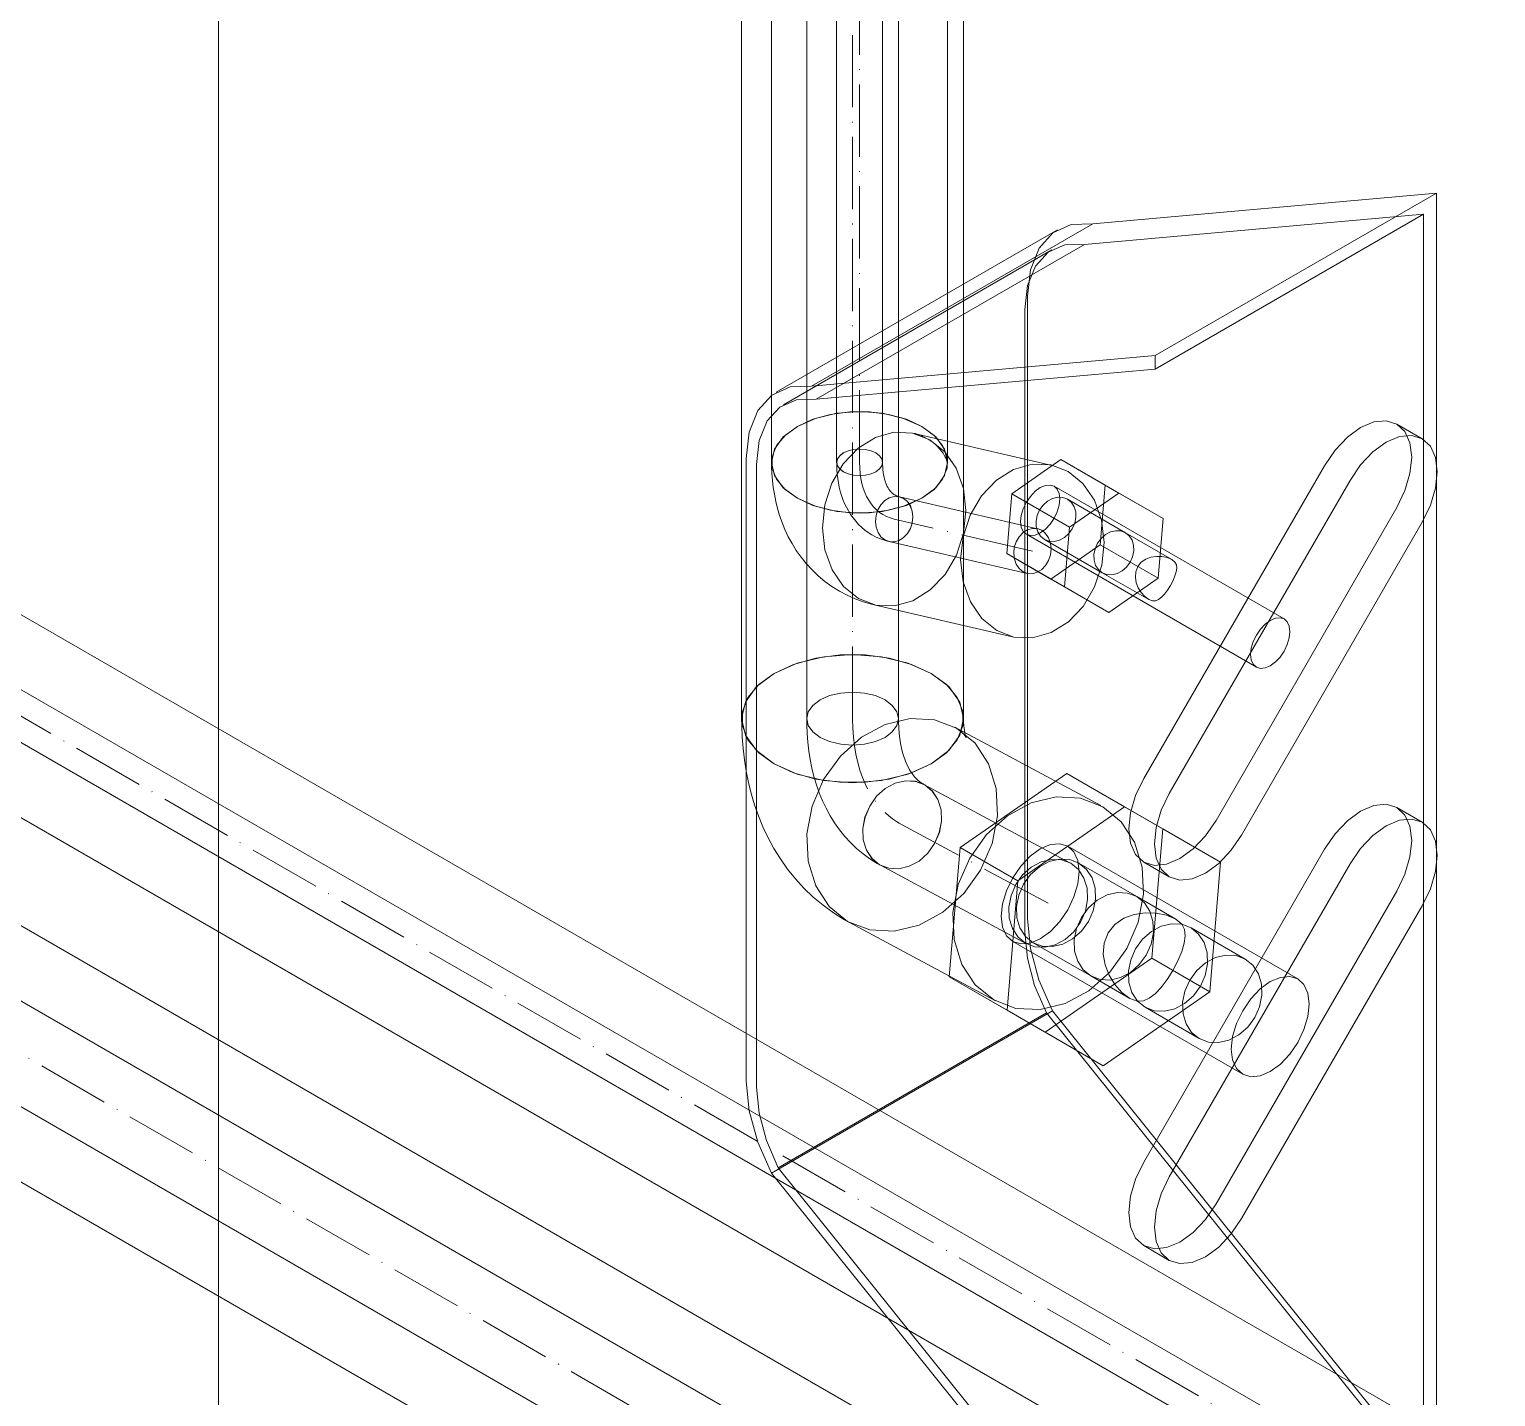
# Model space of a CAD drawing. Header units: millimetres. Extents: x -88595 to 880822, y -1054509 to -148035.
# Drawn here: x 414716.4 to 414919.2, y -309890.1 to -309700.9 of the extents above; entities that cross this region are included whole.
import ezdxf

# ---------------------------------------------------------------- set-up
doc = ezdxf.new("R2010")
doc.units = ezdxf.units.MM
doc.linetypes.add('$12$ADSK_Осевая', pattern=[14, 10, -2, 0, -2])
doc.linetypes.add('$13$ADSK_Осевая', pattern=[14, 10, -2, 0, -2])
for name, color, linetype, lineweight in [('Изоляция', 7, 'Continuous', 18), ('Оборудование', 7, 'Continuous', 18), ('Трубопровод', 7, 'Continuous', 18), ('Трубопроводы', 7, 'Continuous', 18)]:
    doc.layers.add(name, color=color, linetype=linetype, lineweight=lineweight)

# ---------------------------------------------------------------- blocks, each defined once
blk = doc.blocks.new('$0$ADSK_МедьПайка_Отвод-гнутая труба - Отвод _гнутая труба_-V24-В_ОВ3_4')
at = {"layer": 'Трубопроводы', "color": 190, "true_color": 0x8000ff}
for points in [[(-18994.77, 13162.89, 0), (-18995.43, 13163.18, 0), (-18996.2, 13163.36, 0), (-18997.02, 13163.43, 0), (-18997.84, 13163.36, 0), (-18998.61, 13163.18, 0), (-18999.26, 13162.89, 0), (-18999.77, 13162.51, 0), (-19000.08, 13162.07, 0), (-19000.19, 13161.59, 0), (-19000.08, 13161.12, 0), (-18999.77, 13160.68, 0), (-18999.26, 13160.3, 0)], [(-18995.32, 13151.58, 0), (-18995.82, 13151.89, 0), (-18996.29, 13152.23, 0), (-18996.74, 13152.61, 0), (-18997.16, 13153.01, 0), (-18997.56, 13153.44, 0), (-18997.92, 13153.9, 0), (-18998.26, 13154.38, 0), (-18998.57, 13154.87, 0), (-18998.85, 13155.39, 0), (-18999.1, 13155.92, 0), (-18999.32, 13156.46, 0), (-18999.52, 13157.02, 0), (-18999.69, 13157.59, 0), (-18999.83, 13158.17, 0), (-18999.95, 13158.76, 0), (-19000.05, 13159.35, 0), (-19000.12, 13159.96, 0), (-19000.16, 13160.58, 0), (-19000.19, 13161.2, 0), (-19000.19, 13161.59, 0)], [(-18999.26, 13160.3, 0), (-18998.61, 13160.01, 0), (-18997.84, 13159.82, 0), (-18997.02, 13159.76, 0), (-18996.2, 13159.82, 0), (-18995.43, 13160.01, 0), (-18994.77, 13160.3, 0), (-18994.27, 13160.68, 0), (-18993.95, 13161.12, 0), (-18993.84, 13161.59, 0), (-18993.95, 13162.07, 0), (-18994.27, 13162.51, 0), (-18994.77, 13162.89, 0)], [(-18992.14, 13157.08, 0), (-18992.27, 13157.15, 0), (-18992.39, 13157.24, 0), (-18992.51, 13157.34, 0), (-18992.62, 13157.45, 0), (-18992.74, 13157.58, 0), (-18992.85, 13157.72, 0), (-18992.97, 13157.88, 0), (-18993.08, 13158.06, 0), (-18993.19, 13158.26, 0), (-18993.29, 13158.48, 0), (-18993.39, 13158.72, 0), (-18993.48, 13158.98, 0), (-18993.56, 13159.26, 0), (-18993.64, 13159.56, 0), (-18993.7, 13159.88, 0), (-18993.75, 13160.22, 0), (-18993.8, 13160.57, 0), (-18993.82, 13160.95, 0), (-18993.84, 13161.34, 0), (-18993.84, 13161.59, 0)], [(-18993.52, 13150.87, 0), (-18994.06, 13151.31, 0), (-18994.47, 13151.91, 0), (-18994.73, 13152.63, 0), (-18994.82, 13153.43, 0), (-18994.73, 13154.25, 0), (-18994.48, 13155.04, 0), (-18994.07, 13155.73, 0), (-18993.53, 13156.3, 0), (-18992.91, 13156.68, 0), (-18992.24, 13156.87, 0), (-18991.57, 13156.84, 0), (-18990.94, 13156.61, 0)], [(-18990.94, 13156.61, 0), (-18990.41, 13156.17, 0), (-18989.99, 13155.57, 0), (-18989.73, 13154.85, 0), (-18989.64, 13154.05, 0), (-18989.73, 13153.23, 0), (-18989.99, 13152.44, 0), (-18990.4, 13151.75, 0), (-18990.93, 13151.18, 0), (-18991.55, 13150.8, 0), (-18992.22, 13150.61, 0), (-18992.89, 13150.64, 0), (-18993.52, 13150.87, 0)], [(-18992.14, 13157.08, 0), (-18992.01, 13157.01, 0), (-18991.88, 13156.95, 0), (-18991.73, 13156.89, 0), (-18991.58, 13156.85, 0), (-18991.52, 13156.83, 0)], [(-18995.32, 13151.58, 0), (-18994.8, 13151.3, 0), (-18994.26, 13151.06, 0), (-18993.71, 13150.86, 0), (-18993.15, 13150.7, 0), (-18992.95, 13150.65, 0)]]:
    blk.add_polyline3d(points, dxfattribs=at)
blk = doc.blocks.new('$0$ADSK_МедьПайка_Отвод-гнутая труба - Отвод _гнутая труба_-V23-В_ОВ3_4')
at = {"layer": 'Трубопроводы', "color": 134, "true_color": 0x00a6a6}
for p, q in [((-18139.7, 12627.2), (-18139.59, 12627.14)), ((-18146.05, 12616.2), (-18145.61, 12615.95))]:
    blk.add_line(p, q, dxfattribs=at)
for points in [[(-18144.96, 12638.82, 0), (-18146.28, 12639.41, 0), (-18147.81, 12639.77, 0), (-18149.45, 12639.9, 0), (-18151.1, 12639.77, 0), (-18152.63, 12639.41, 0), (-18153.94, 12638.82, 0), (-18154.95, 12638.07, 0), (-18155.59, 12637.18, 0), (-18155.8, 12636.23, 0), (-18155.59, 12635.28, 0), (-18154.95, 12634.4, 0), (-18153.94, 12633.64, 0)], [(-18153.94, 12633.64, 0), (-18152.63, 12633.06, 0), (-18151.1, 12632.69, 0), (-18149.45, 12632.57, 0), (-18147.81, 12632.69, 0), (-18146.28, 12633.06, 0), (-18144.96, 12633.64, 0), (-18143.96, 12634.4, 0), (-18143.32, 12635.28, 0), (-18143.1, 12636.23, 0), (-18143.32, 12637.18, 0), (-18143.96, 12638.07, 0), (-18144.96, 12638.82, 0)], [(-18146.05, 12616.2, 0), (-18147.05, 12616.82, 0), (-18148, 12617.51, 0), (-18148.9, 12618.26, 0), (-18149.74, 12619.07, 0), (-18150.53, 12619.93, 0), (-18151.27, 12620.84, 0), (-18151.94, 12621.79, 0), (-18152.56, 12622.79, 0), (-18153.12, 12623.82, 0), (-18153.62, 12624.88, 0), (-18154.06, 12625.97, 0), (-18154.46, 12627.08, 0), (-18154.8, 12628.22, 0), (-18155.08, 12629.38, 0), (-18155.32, 12630.56, 0), (-18155.51, 12631.75, 0), (-18155.65, 12632.97, 0), (-18155.75, 12634.19, 0), (-18155.8, 12635.44, 0), (-18155.8, 12636.23, 0)], [(-18139.7, 12627.2, 0), (-18139.95, 12627.35, 0), (-18140.2, 12627.53, 0), (-18140.43, 12627.73, 0), (-18140.67, 12627.95, 0), (-18140.9, 12628.2, 0), (-18141.13, 12628.49, 0), (-18141.35, 12628.81, 0), (-18141.58, 12629.17, 0), (-18141.79, 12629.56, 0), (-18142, 12630, 0), (-18142.19, 12630.48, 0), (-18142.37, 12631, 0), (-18142.54, 12631.56, 0), (-18142.69, 12632.16, 0), (-18142.82, 12632.8, 0), (-18142.93, 12633.47, 0), (-18143.01, 12634.19, 0), (-18143.07, 12634.94, 0), (-18143.1, 12635.72, 0), (-18143.1, 12636.23, 0)], [(-18145.72, 12616.01, 0), (-18146.77, 12616.87, 0), (-18147.55, 12618.05, 0), (-18147.98, 12619.46, 0), (-18148.05, 12621.02, 0), (-18147.74, 12622.62, 0), (-18147.09, 12624.13, 0), (-18146.13, 12625.48, 0), (-18144.93, 12626.55, 0), (-18143.57, 12627.29, 0), (-18142.14, 12627.63, 0), (-18140.75, 12627.56, 0), (-18139.48, 12627.07, 0)], [(-18139.48, 12627.07, 0), (-18138.42, 12626.21, 0), (-18137.65, 12625.04, 0), (-18137.22, 12623.62, 0), (-18137.15, 12622.06, 0), (-18137.45, 12620.47, 0), (-18138.11, 12618.95, 0), (-18139.07, 12617.61, 0), (-18140.27, 12616.53, 0), (-18141.63, 12615.8, 0), (-18143.06, 12615.46, 0), (-18144.45, 12615.53, 0), (-18145.72, 12616.01, 0)]]:
    blk.add_polyline3d(points, dxfattribs=at)
blk = doc.blocks.new('$0$ADSK_Наружный блок кондиционера сплит-системы1 - 4U85S2SL5FA-4475081-В_ОВ3_4')
at = {"layer": 'Оборудование'}
for p, q in [((-19085.72, 13480.95), (-19085.72, 12917.57)), ((-18964.76, 13194.6), (-18917.23, 13198.85)), ((-18956.12, 13176.4), (-18917.23, 13198.85)), ((-18917.23, 13198.85), (-18917.23, 13019.63)), ((-18918.99, 13195.94), (-18965.92, 13191.75)), ((-18956.12, 13174.51), (-18918.99, 13195.94)), ((-18918.99, 13195.94), (-18918.99, 13020.49)), ((-19003.65, 13172.15), (-18964.76, 13194.6)), ((-18969.65, 13193.75), (-19008.54, 13171.29)), ((-18970.42, 13191), (-19007.54, 13169.56)), ((-18965.92, 13191.75), (-19003.04, 13170.32)), ((-18973.79, 13098.41), (-18973.79, 13184.59)), ((-18974.15, 13182.76), (-18974.15, 13096.57)), ((-18956.12, 13176.4), (-19003.65, 13172.15)), ((-18956.12, 13174.51), (-18956.12, 13176.4)), ((-19003.04, 13170.32), (-18956.12, 13174.51)), ((-18919.17, 13164.86), (-18922.71, 13166.9)), ((-19012.69, 13162.14), (-19012.69, 13075.95)), ((-18969.16, 13161.97), (-18975.97, 13157.24)), ((-18963.04, 13158.43), (-18969.16, 13161.97)), ((-18961.16, 13157.35), (-18969.16, 13161.97)), ((-19011.27, 13075.13), (-19011.27, 13161.32)), ((-18957.71, 13117.83), (-18932.71, 13161.13)), ((-18938.29, 13139.92), (-18970.11, 13158.29)), ((-18967.97, 13152.62), (-18961.16, 13157.35)), ((-18963.73, 13150.17), (-18963.04, 13158.43)), ((-18955.04, 13153.81), (-18963.04, 13158.43)), ((-18961.16, 13157.35), (-18955.04, 13153.81)), ((-18929.17, 13159.09), (-18954.17, 13115.79)), ((-18975.97, 13157.24), (-18976.66, 13148.98)), ((-18975.97, 13157.24), (-18967.97, 13152.62)), ((-18960.25, 13151.86), (-18968.25, 13156.48)), ((-18922.71, 13155.36), (-18947.71, 13112.05)), ((-18955.04, 13153.81), (-18955.73, 13145.55)), ((-18944.17, 13110.01), (-18919.17, 13153.31)), ((-18973.95, 13151.64), (-18942.13, 13133.27)), ((-18968.66, 13144.36), (-18967.97, 13152.62)), ((-18953.81, 13148.14), (-18960.25, 13151.86)), ((-18971.45, 13150.93), (-18963.45, 13146.32)), ((-18970.54, 13145.44), (-18963.73, 13150.17)), ((-18955.73, 13145.55), (-18963.73, 13150.17)), ((-18976.66, 13148.98), (-18970.54, 13145.44)), ((-18968.66, 13144.36), (-18976.66, 13148.98)), ((-18962.54, 13140.82), (-18970.54, 13145.44)), ((-18963.45, 13146.32), (-18957.01, 13142.6)), ((-18955.73, 13145.55), (-18962.54, 13140.82)), ((-18962.54, 13140.82), (-18968.66, 13144.36)), ((-18968.36, 13118.54), (-18983.12, 13108.29)), ((-18955.09, 13110.88), (-18968.36, 13118.54)), ((-18960.36, 13113.92), (-18968.36, 13118.54)), ((-18975.12, 13103.68), (-18960.36, 13113.92)), ((-18960.36, 13113.92), (-18947.09, 13106.26)), ((-18919.17, 13111.79), (-18922.71, 13113.83)), ((-18956.58, 13092.97), (-18955.09, 13110.88)), ((-18947.09, 13106.26), (-18955.09, 13110.88)), ((-18983.12, 13108.29), (-18984.61, 13090.39)), ((-18983.12, 13108.29), (-18975.12, 13103.68)), ((-18936.4, 13090.12), (-18968.22, 13108.49)), ((-18957.71, 13064.76), (-18932.71, 13108.06)), ((-18958.67, 13101.51), (-18966.67, 13106.13)), ((-18957.71, 13106.28), (-18954.17, 13104.24)), ((-18929.17, 13106.02), (-18954.17, 13062.71)), ((-18947.09, 13106.26), (-18948.58, 13088.35)), ((-18976.61, 13085.77), (-18975.12, 13103.68)), ((-18953.28, 13098.4), (-18958.67, 13101.51)), ((-18922.71, 13102.28), (-18947.71, 13058.98)), ((-18944.17, 13056.94), (-18919.17, 13100.24)), ((-18943.67, 13092.85), (-18951.17, 13097.18)), ((-18975.84, 13095.29), (-18944.02, 13076.92)), ((-18973.02, 13095.13), (-18965.02, 13090.52)), ((-18971.34, 13082.73), (-18956.58, 13092.97)), ((-18948.58, 13088.35), (-18956.58, 13092.97)), ((-18984.61, 13090.39), (-18971.34, 13082.73)), ((-18976.61, 13085.77), (-18984.61, 13090.39)), ((-18965.02, 13090.52), (-18959.63, 13087.4)), ((-18948.58, 13088.35), (-18963.34, 13078.11)), ((-18970.32, 13085.68), (-19009.21, 13063.23)), ((-19008.29, 13063.97), (-18971.17, 13085.4)), ((-18963.34, 13078.11), (-18976.61, 13085.77)), ((-18971.17, 13085.4), (-18918.99, 13020.49)), ((-18917.23, 13019.63), (-18970.32, 13085.68)), ((-18957.52, 13086.19), (-18950.02, 13081.86)), ((-18963.34, 13078.11), (-18971.34, 13082.73)), ((-19009.21, 13063.23), (-18956.12, 12997.18)), ((-18956.12, 12999.06), (-19008.29, 13063.97)), ((-18957.71, 13053.21), (-18954.17, 13051.17))]:
    blk.add_line(p, q, dxfattribs=at)
for points in [[(-18973.79, 13184.59, 0), (-18973.39, 13188.24, 0), (-18972.19, 13191.22, 0), (-18970.28, 13193.34, 0), (-18967.75, 13194.49, 0), (-18964.76, 13194.6, 0)], [(-18965.92, 13191.75, 0), (-18968.64, 13191.68, 0), (-18970.94, 13190.66, 0), (-18972.69, 13188.75, 0), (-18973.78, 13186.06, 0), (-18974.15, 13182.76, 0)], [(-19003.65, 13172.15, 0), (-19006.64, 13172.04, 0), (-19009.17, 13170.89, 0), (-19011.08, 13168.76, 0), (-19012.28, 13165.79, 0), (-19012.69, 13162.14, 0)], [(-19011.27, 13161.32, 0), (-19010.9, 13164.63, 0), (-19009.81, 13167.32, 0), (-19008.06, 13169.23, 0), (-19005.76, 13170.25, 0), (-19003.04, 13170.32, 0)], [(-18932.71, 13161.13, 0), (-18931.24, 13163.27, 0), (-18929.54, 13165.07, 0), (-18927.71, 13166.41, 0), (-18925.88, 13167.19, 0), (-18924.17, 13167.36, 0), (-18922.71, 13166.9, 0), (-18921.58, 13165.86, 0), (-18920.88, 13164.3, 0), (-18920.64, 13162.33, 0), (-18920.88, 13160.07, 0), (-18921.58, 13157.7, 0), (-18922.71, 13155.36, 0)], [(-18919.17, 13153.31, 0), (-18918.05, 13155.65, 0), (-18917.34, 13158.03, 0), (-18917.1, 13160.28, 0), (-18917.34, 13162.26, 0), (-18918.05, 13163.82, 0), (-18919.17, 13164.86, 0), (-18920.64, 13165.31, 0), (-18922.34, 13165.15, 0), (-18924.17, 13164.37, 0), (-18926, 13163.03, 0), (-18927.71, 13161.23, 0), (-18929.17, 13159.09, 0)], [(-18973.95, 13156.07, 0), (-18973.38, 13156.89, 0), (-18972.73, 13157.59, 0), (-18972.03, 13158.1, 0), (-18971.32, 13158.4, 0), (-18970.67, 13158.46, 0), (-18970.11, 13158.29, 0), (-18969.68, 13157.89, 0), (-18969.4, 13157.29, 0), (-18969.31, 13156.53, 0), (-18969.4, 13155.67, 0), (-18969.68, 13154.75, 0), (-18970.11, 13153.86, 0)], [(-18970.11, 13153.86, 0), (-18970.67, 13153.03, 0), (-18971.32, 13152.34, 0), (-18972.03, 13151.83, 0), (-18972.73, 13151.53, 0), (-18973.38, 13151.46, 0), (-18973.95, 13151.64, 0), (-18974.38, 13152.04, 0), (-18974.65, 13152.64, 0), (-18974.74, 13153.4, 0), (-18974.65, 13154.26, 0), (-18974.38, 13155.17, 0), (-18973.95, 13156.07, 0)], [(-18971.45, 13150.93, 0), (-18971.98, 13151.37, 0), (-18972.37, 13151.96, 0), (-18972.58, 13152.67, 0), (-18972.61, 13153.45, 0), (-18972.45, 13154.25, 0), (-18972.11, 13155.01, 0), (-18971.62, 13155.69, 0), (-18971.01, 13156.22, 0), (-18970.32, 13156.59, 0), (-18969.59, 13156.76, 0), (-18968.89, 13156.72, 0), (-18968.25, 13156.48, 0)], [(-18968.25, 13156.48, 0), (-18967.72, 13156.04, 0), (-18967.33, 13155.45, 0), (-18967.12, 13154.74, 0), (-18967.09, 13153.96, 0), (-18967.25, 13153.16, 0), (-18967.59, 13152.4, 0), (-18968.08, 13151.73, 0), (-18968.69, 13151.19, 0), (-18969.38, 13150.82, 0), (-18970.1, 13150.65, 0), (-18970.81, 13150.69, 0), (-18971.45, 13150.93, 0)], [(-18960.25, 13151.86, 0), (-18960.89, 13152.1, 0), (-18961.59, 13152.14, 0), (-18962.32, 13151.97, 0), (-18963.01, 13151.6, 0), (-18963.62, 13151.07, 0), (-18964.11, 13150.39, 0), (-18964.45, 13149.63, 0), (-18964.61, 13148.83, 0), (-18964.58, 13148.05, 0), (-18964.37, 13147.34, 0), (-18963.98, 13146.75, 0), (-18963.45, 13146.32, 0)], [(-18960.25, 13151.86, 0), (-18960.89, 13152.1, 0), (-18961.59, 13152.14, 0), (-18962.32, 13151.97, 0), (-18963.01, 13151.6, 0), (-18963.62, 13151.07, 0), (-18964.11, 13150.39, 0), (-18964.45, 13149.63, 0), (-18964.61, 13148.83, 0), (-18964.58, 13148.05, 0), (-18964.37, 13147.34, 0), (-18963.98, 13146.75, 0), (-18963.45, 13146.32, 0)], [(-18963.45, 13146.32, 0), (-18962.81, 13146.07, 0), (-18962.1, 13146.03, 0), (-18961.38, 13146.2, 0), (-18960.69, 13146.57, 0), (-18960.08, 13147.11, 0), (-18959.59, 13147.78, 0), (-18959.25, 13148.54, 0), (-18959.09, 13149.34, 0), (-18959.12, 13150.12, 0), (-18959.33, 13150.83, 0), (-18959.72, 13151.43, 0), (-18960.25, 13151.86, 0)], [(-18963.45, 13146.32, 0), (-18962.81, 13146.07, 0), (-18962.1, 13146.03, 0), (-18961.38, 13146.2, 0), (-18960.69, 13146.57, 0), (-18960.08, 13147.11, 0), (-18959.59, 13147.78, 0), (-18959.25, 13148.54, 0), (-18959.09, 13149.34, 0), (-18959.12, 13150.12, 0), (-18959.33, 13150.83, 0), (-18959.72, 13151.43, 0), (-18960.25, 13151.86, 0)], [(-18953.81, 13148.14, 0), (-18954.45, 13148.41, 0), (-18955.19, 13148.56, 0), (-18955.95, 13148.58, 0), (-18956.71, 13148.47, 0), (-18957.42, 13148.2, 0), (-18958.05, 13147.77, 0), (-18958.53, 13147.17, 0)], [(-18954.01, 13144.56, 0), (-18953.66, 13145.23, 0), (-18953.39, 13145.87, 0), (-18953.21, 13146.45, 0), (-18953.14, 13146.96, 0), (-18953.19, 13147.4, 0), (-18953.39, 13147.8, 0), (-18953.81, 13148.14, 0)], [(-18958.53, 13147.17, 0), (-18958.81, 13146.46, 0), (-18958.87, 13145.7, 0), (-18958.74, 13144.94, 0), (-18958.46, 13144.23, 0), (-18958.06, 13143.58, 0), (-18957.56, 13143.02, 0), (-18957.01, 13142.6, 0)], [(-18957.01, 13142.6, 0), (-18956.5, 13142.41, 0), (-18956.06, 13142.43, 0), (-18955.65, 13142.61, 0), (-18955.25, 13142.93, 0), (-18954.83, 13143.37, 0), (-18954.41, 13143.92, 0), (-18954.01, 13144.56, 0)], [(-18942.13, 13137.7, 0), (-18941.56, 13138.52, 0), (-18940.91, 13139.22, 0), (-18940.21, 13139.73, 0), (-18939.5, 13140.03, 0), (-18938.85, 13140.09, 0), (-18938.29, 13139.92, 0), (-18937.86, 13139.52, 0), (-18937.58, 13138.92, 0), (-18937.49, 13138.16, 0), (-18937.58, 13137.3, 0), (-18937.86, 13136.38, 0), (-18938.29, 13135.48, 0)], [(-18938.29, 13135.48, 0), (-18938.85, 13134.66, 0), (-18939.5, 13133.97, 0), (-18940.21, 13133.46, 0), (-18940.91, 13133.16, 0), (-18941.56, 13133.09, 0), (-18942.13, 13133.27, 0), (-18942.56, 13133.67, 0), (-18942.83, 13134.27, 0), (-18942.92, 13135.02, 0), (-18942.83, 13135.89, 0), (-18942.56, 13136.8, 0), (-18942.13, 13137.7, 0)], [(-18947.71, 13112.05, 0), (-18949.17, 13109.91, 0), (-18950.88, 13108.11, 0), (-18952.71, 13106.78, 0), (-18954.54, 13106, 0), (-18956.24, 13105.83, 0), (-18957.71, 13106.28, 0), (-18958.83, 13107.32, 0), (-18959.54, 13108.89, 0), (-18959.78, 13110.86, 0), (-18959.54, 13113.11, 0), (-18958.83, 13115.49, 0), (-18957.71, 13117.83, 0)], [(-18954.17, 13115.79, 0), (-18955.3, 13113.45, 0), (-18956, 13111.07, 0), (-18956.24, 13108.82, 0), (-18956, 13106.84, 0), (-18955.3, 13105.28, 0), (-18954.17, 13104.24, 0), (-18952.71, 13103.79, 0), (-18951, 13103.96, 0), (-18949.17, 13104.74, 0), (-18947.34, 13106.07, 0), (-18945.64, 13107.87, 0), (-18944.17, 13110.01, 0)], [(-18932.71, 13108.06, 0), (-18931.24, 13110.2, 0), (-18929.54, 13112, 0), (-18927.71, 13113.34, 0), (-18925.88, 13114.11, 0), (-18924.17, 13114.28, 0), (-18922.71, 13113.83, 0), (-18921.58, 13112.79, 0), (-18920.88, 13111.23, 0), (-18920.64, 13109.25, 0), (-18920.88, 13107, 0), (-18921.58, 13104.62, 0), (-18922.71, 13102.28, 0)], [(-18919.17, 13100.24, 0), (-18918.05, 13102.58, 0), (-18917.34, 13104.96, 0), (-18917.1, 13107.21, 0), (-18917.34, 13109.19, 0), (-18918.05, 13110.75, 0), (-18919.17, 13111.79, 0), (-18920.64, 13112.24, 0), (-18922.34, 13112.07, 0), (-18924.17, 13111.29, 0), (-18926, 13109.96, 0), (-18927.71, 13108.16, 0), (-18929.17, 13106.02, 0)], [(-18975.84, 13104.09, 0), (-18974.72, 13105.72, 0), (-18973.42, 13107.1, 0), (-18972.03, 13108.11, 0), (-18970.63, 13108.71, 0), (-18969.33, 13108.83, 0), (-18968.22, 13108.49, 0), (-18967.36, 13107.7, 0), (-18966.82, 13106.51, 0), (-18966.64, 13105, 0), (-18966.82, 13103.29, 0), (-18967.36, 13101.47, 0), (-18968.22, 13099.69, 0)], [(-18973.02, 13095.13, 0), (-18974.08, 13095.99, 0), (-18974.84, 13097.17, 0), (-18975.27, 13098.58, 0), (-18975.33, 13100.13, 0), (-18975.01, 13101.71, 0), (-18974.34, 13103.23, 0), (-18973.36, 13104.56, 0), (-18972.15, 13105.63, 0), (-18970.78, 13106.36, 0), (-18969.34, 13106.69, 0), (-18967.94, 13106.62, 0), (-18966.67, 13106.13, 0)], [(-18966.67, 13106.13, 0), (-18965.62, 13105.27, 0), (-18964.85, 13104.1, 0), (-18964.43, 13102.69, 0), (-18964.37, 13101.14, 0), (-18964.69, 13099.55, 0), (-18965.36, 13098.04, 0), (-18966.33, 13096.71, 0), (-18967.55, 13095.64, 0), (-18968.92, 13094.91, 0), (-18970.35, 13094.58, 0), (-18971.75, 13094.65, 0), (-18973.02, 13095.13, 0)], [(-18968.22, 13099.69, 0), (-18969.33, 13098.06, 0), (-18970.63, 13096.69, 0), (-18972.03, 13095.67, 0), (-18973.42, 13095.08, 0), (-18974.72, 13094.95, 0), (-18975.84, 13095.29, 0), (-18976.69, 13096.09, 0), (-18977.23, 13097.28, 0), (-18977.42, 13098.78, 0), (-18977.23, 13100.5, 0), (-18976.69, 13102.31, 0), (-18975.84, 13104.09, 0)], [(-18958.67, 13101.51, 0), (-18959.94, 13102, 0), (-18961.34, 13102.07, 0), (-18962.78, 13101.74, 0), (-18964.15, 13101.01, 0), (-18965.36, 13099.94, 0), (-18966.34, 13098.61, 0), (-18967.01, 13097.1, 0), (-18967.33, 13095.51, 0), (-18967.27, 13093.96, 0), (-18966.84, 13092.55, 0), (-18966.08, 13091.37, 0), (-18965.02, 13090.52, 0)], [(-18958.67, 13101.51, 0), (-18959.94, 13102, 0), (-18961.34, 13102.07, 0), (-18962.78, 13101.74, 0), (-18964.15, 13101.01, 0), (-18965.36, 13099.94, 0), (-18966.34, 13098.61, 0), (-18967.01, 13097.1, 0), (-18967.33, 13095.51, 0), (-18967.27, 13093.96, 0), (-18966.84, 13092.55, 0), (-18966.08, 13091.37, 0), (-18965.02, 13090.52, 0)], [(-18965.02, 13090.52, 0), (-18963.75, 13090.03, 0), (-18962.35, 13089.96, 0), (-18960.92, 13090.29, 0), (-18959.55, 13091.02, 0), (-18958.33, 13092.09, 0), (-18957.36, 13093.42, 0), (-18956.69, 13094.93, 0), (-18956.37, 13096.52, 0), (-18956.43, 13098.07, 0), (-18956.85, 13099.48, 0), (-18957.62, 13100.66, 0), (-18958.67, 13101.51, 0)], [(-18965.02, 13090.52, 0), (-18963.75, 13090.03, 0), (-18962.35, 13089.96, 0), (-18960.92, 13090.29, 0), (-18959.55, 13091.02, 0), (-18958.33, 13092.09, 0), (-18957.36, 13093.42, 0), (-18956.69, 13094.93, 0), (-18956.37, 13096.52, 0), (-18956.43, 13098.07, 0), (-18956.85, 13099.48, 0), (-18957.62, 13100.66, 0), (-18958.67, 13101.51, 0)], [(-18953.28, 13098.4, 0), (-18954.55, 13098.93, 0), (-18956.01, 13099.22, 0), (-18957.53, 13099.27, 0), (-18959.03, 13099.05, 0), (-18960.45, 13098.52, 0), (-18961.7, 13097.66, 0), (-18962.65, 13096.48, 0)], [(-18974.15, 13096.57, 0), (-18973.81, 13092.98, 0), (-18972.8, 13089.19, 0), (-18971.17, 13085.4, 0)], [(-18970.32, 13085.68, 0), (-18972.21, 13089.99, 0), (-18973.39, 13094.31, 0), (-18973.79, 13098.41, 0)], [(-18962.65, 13096.48, 0), (-18963.2, 13095.06, 0), (-18963.32, 13093.55, 0), (-18963.06, 13092.05, 0), (-18962.51, 13090.64, 0), (-18961.71, 13089.35, 0), (-18960.72, 13088.23, 0), (-18959.63, 13087.4, 0)], [(-18951.17, 13097.18, 0), (-18952.44, 13097.67, 0), (-18953.84, 13097.74, 0), (-18955.28, 13097.41, 0), (-18956.65, 13096.68, 0), (-18957.86, 13095.61, 0), (-18958.84, 13094.28, 0), (-18959.51, 13092.77, 0), (-18959.83, 13091.18, 0), (-18959.77, 13089.63, 0), (-18959.34, 13088.22, 0), (-18958.58, 13087.04, 0), (-18957.52, 13086.19, 0)], [(-18957.52, 13086.19, 0), (-18956.25, 13085.7, 0), (-18954.85, 13085.63, 0), (-18953.42, 13085.96, 0), (-18952.05, 13086.69, 0), (-18950.83, 13087.76, 0), (-18949.86, 13089.09, 0), (-18949.19, 13090.6, 0), (-18948.87, 13092.19, 0), (-18948.93, 13093.74, 0), (-18949.35, 13095.15, 0), (-18950.12, 13096.33, 0), (-18951.17, 13097.18, 0)], [(-18953.67, 13091.29, 0), (-18952.97, 13092.62, 0), (-18952.44, 13093.89, 0), (-18952.1, 13095.05, 0), (-18951.96, 13096.06, 0), (-18952.05, 13096.94, 0), (-18952.45, 13097.71, 0), (-18953.28, 13098.4, 0)], [(-18950.02, 13081.86, 0), (-18951.08, 13082.71, 0), (-18951.84, 13083.89, 0), (-18952.27, 13085.3, 0), (-18952.33, 13086.85, 0), (-18952.01, 13088.44, 0), (-18951.34, 13089.95, 0), (-18950.36, 13091.28, 0), (-18949.15, 13092.35, 0), (-18947.78, 13093.08, 0), (-18946.34, 13093.41, 0), (-18944.94, 13093.34, 0), (-18943.67, 13092.85, 0)], [(-18943.67, 13092.85, 0), (-18942.62, 13092, 0), (-18941.85, 13090.82, 0), (-18941.43, 13089.41, 0), (-18941.37, 13087.86, 0), (-18941.69, 13086.27, 0), (-18942.36, 13084.76, 0), (-18943.33, 13083.43, 0), (-18944.55, 13082.36, 0), (-18945.92, 13081.63, 0), (-18947.35, 13081.3, 0), (-18948.75, 13081.37, 0), (-18950.02, 13081.86, 0)], [(-18959.63, 13087.4, 0), (-18958.62, 13087.02, 0), (-18957.75, 13087.07, 0), (-18956.94, 13087.43, 0), (-18956.13, 13088.05, 0), (-18955.31, 13088.93, 0), (-18954.47, 13090.03, 0), (-18953.67, 13091.29, 0)], [(-18944.02, 13085.72, 0), (-18942.9, 13087.35, 0), (-18941.6, 13088.72, 0), (-18940.21, 13089.74, 0), (-18938.81, 13090.33, 0), (-18937.51, 13090.46, 0), (-18936.4, 13090.12, 0), (-18935.54, 13089.32, 0), (-18935, 13088.14, 0), (-18934.82, 13086.63, 0), (-18935, 13084.91, 0), (-18935.54, 13083.1, 0), (-18936.4, 13081.32, 0)], [(-18936.4, 13081.32, 0), (-18937.51, 13079.69, 0), (-18938.81, 13078.32, 0), (-18940.21, 13077.3, 0), (-18941.6, 13076.71, 0), (-18942.9, 13076.58, 0), (-18944.02, 13076.92, 0), (-18944.87, 13077.72, 0), (-18945.41, 13078.9, 0), (-18945.6, 13080.41, 0), (-18945.41, 13082.13, 0), (-18944.87, 13083.94, 0), (-18944.02, 13085.72, 0)], [(-19012.69, 13075.95, 0), (-19012.28, 13071.86, 0), (-19011.1, 13067.54, 0), (-19009.21, 13063.23, 0)], [(-19008.29, 13063.97, 0), (-19009.92, 13067.76, 0), (-19010.93, 13071.55, 0), (-19011.27, 13075.13, 0)], [(-18947.71, 13058.98, 0), (-18949.17, 13056.84, 0), (-18950.88, 13055.04, 0), (-18952.71, 13053.7, 0), (-18954.54, 13052.93, 0), (-18956.24, 13052.76, 0), (-18957.71, 13053.21, 0), (-18958.83, 13054.25, 0), (-18959.54, 13055.81, 0), (-18959.78, 13057.79, 0), (-18959.54, 13060.04, 0), (-18958.83, 13062.42, 0), (-18957.71, 13064.76, 0)], [(-18954.17, 13062.71, 0), (-18955.3, 13060.38, 0), (-18956, 13058, 0), (-18956.24, 13055.75, 0), (-18956, 13053.77, 0), (-18955.3, 13052.21, 0), (-18954.17, 13051.17, 0), (-18952.71, 13050.72, 0), (-18951, 13050.88, 0), (-18949.17, 13051.66, 0), (-18947.34, 13053, 0), (-18945.64, 13054.8, 0), (-18944.17, 13056.94, 0)]]:
    blk.add_polyline3d(points, dxfattribs=at)

msp = doc.modelspace()

# ---------------------------------------------------------------- linework, layer by layer
at = {"layer": 'Изоляция', "color": 190, "true_color": 0x8000ff}
for p, q in [((414819.05, -309540.48), (414819.05, -309760.86)), ((414843.4, -309760.86), (414843.4, -309540.48)), ((423847, -315054.17), (414558.03, -309691.18)), ((414545.86, -309712.27), (423834.83, -315075.26)), ((414857.88, -309761.27), (414838.76, -309756.85)), ((414833.27, -309780.57), (414852.39, -309784.99))]:
    msp.add_line(p, q, dxfattribs=at)
at = {"layer": 'Изоляция', "color": 134, "true_color": 0x00a6a6}
for p, q in [((414814.91, -309554), (414814.91, -309796.32)), ((414845.61, -309796.32), (414845.61, -309554)), ((423829.4, -315087.06), (414530.38, -309718.27)), ((414515.03, -309744.86), (423814.05, -315113.65)), ((414864.59, -309808.36), (414844.39, -309797.49)), ((414844.51, -309797.56), (414844.39, -309797.49)), ((414829.16, -309824.15), (414829.85, -309824.53)), ((414829.85, -309824.53), (414850.05, -309835.39))]:
    msp.add_line(p, q, dxfattribs=at)
at = {"layer": 'Изоляция', "color": 190, "true_color": 0x8000ff}
for points in [[(414822.62, -309755.89, 0), (414825.14, -309754.77, 0), (414828.08, -309754.07, 0), (414831.23, -309753.83, 0), (414834.38, -309754.07, 0), (414837.32, -309754.77, 0), (414839.84, -309755.89, 0)], [(414839.84, -309755.89, 0), (414837.7, -309754.9, 0), (414835.25, -309754.22, 0), (414832.59, -309753.87, 0), (414829.86, -309753.87, 0), (414827.21, -309754.22, 0), (414824.75, -309754.9, 0), (414822.62, -309755.89, 0)], [(414822.62, -309765.83, 0), (414820.68, -309764.37, 0), (414819.47, -309762.68, 0), (414819.05, -309760.86, 0), (414819.47, -309759.04, 0), (414820.68, -309757.34, 0), (414822.62, -309755.89, 0)], [(414822.62, -309755.89, 0), (414820.92, -309757.12, 0), (414819.74, -309758.54, 0), (414819.13, -309760.07, 0), (414819.13, -309761.64, 0), (414819.74, -309763.18, 0), (414820.92, -309764.6, 0), (414822.62, -309765.83, 0)], [(414835.99, -309756.7, 0), (414833.42, -309757.42, 0), (414831.03, -309758.91, 0), (414828.98, -309761.06, 0), (414827.41, -309763.74, 0), (414826.42, -309766.75, 0), (414826.09, -309769.9, 0)], [(414827.41, -309763.74, 0), (414828.98, -309761.06, 0), (414831.03, -309758.91, 0), (414833.42, -309757.42, 0), (414835.99, -309756.7, 0), (414838.56, -309756.8, 0), (414840.95, -309757.72, 0)], [(414845.94, -309767.52, 0), (414845.59, -309764.45, 0), (414844.6, -309761.67, 0), (414843.01, -309759.38, 0), (414840.95, -309757.72, 0), (414838.56, -309756.8, 0), (414835.99, -309756.7, 0)], [(414840.6, -309757.58, 0), (414840.18, -309757.36, 0), (414839.76, -309757.16, 0), (414839.33, -309757.01, 0), (414838.91, -309756.88, 0), (414838.76, -309756.85, 0)], [(414839.84, -309755.89, 0), (414841.77, -309757.34, 0), (414842.99, -309759.04, 0), (414843.4, -309760.86, 0), (414842.99, -309762.68, 0), (414841.77, -309764.37, 0), (414839.84, -309765.83, 0)], [(414839.84, -309765.83, 0), (414841.54, -309764.59, 0), (414842.72, -309763.18, 0), (414843.33, -309761.64, 0), (414843.33, -309760.07, 0), (414842.72, -309758.53, 0), (414841.54, -309757.12, 0), (414839.84, -309755.89, 0)], [(414840.6, -309757.58, 0), (414841.01, -309757.83, 0), (414841.39, -309758.11, 0), (414841.74, -309758.4, 0), (414842.05, -309758.7, 0), (414842.33, -309759.01, 0), (414842.58, -309759.31, 0), (414842.78, -309759.6, 0), (414842.95, -309759.87, 0), (414843.09, -309760.12, 0), (414843.19, -309760.34, 0), (414843.27, -309760.54, 0), (414843.33, -309760.7, 0), (414843.37, -309760.83, 0), (414843.39, -309760.92, 0), (414843.4, -309760.99, 0), (414843.41, -309761.01, 0), (414843.41, -309761.02, 0)], [(414840.95, -309757.72, 0), (414843.01, -309759.38, 0), (414844.6, -309761.67, 0), (414845.59, -309764.45, 0), (414845.94, -309767.52, 0), (414845.61, -309770.67, 0), (414844.62, -309773.68, 0)], [(414828.43, -309778.67, 0), (414827.4, -309778.03, 0), (414826.43, -309777.32, 0), (414825.51, -309776.55, 0), (414824.65, -309775.73, 0), (414823.86, -309774.87, 0), (414823.14, -309773.97, 0), (414822.48, -309773.05, 0), (414821.89, -309772.1, 0), (414821.37, -309771.14, 0), (414820.91, -309770.16, 0), (414820.51, -309769.19, 0), (414820.17, -309768.21, 0), (414819.87, -309767.23, 0), (414819.63, -309766.25, 0), (414819.44, -309765.28, 0), (414819.28, -309764.32, 0), (414819.17, -309763.36, 0), (414819.1, -309762.4, 0), (414819.06, -309761.45, 0), (414819.05, -309760.86, 0)], [(414843.41, -309761.02, 0), (414843.41, -309761, 0), (414843.41, -309760.95, 0), (414843.4, -309760.88, 0), (414843.4, -309760.86, 0)], [(414845.21, -309774.32, 0), (414845.54, -309771.17, 0), (414846.53, -309768.16, 0), (414848.1, -309765.48, 0), (414850.15, -309763.33, 0), (414852.54, -309761.84, 0), (414855.11, -309761.12, 0)], [(414855.11, -309761.12, 0), (414857.68, -309761.22, 0), (414860.07, -309762.14, 0), (414862.13, -309763.8, 0), (414863.72, -309766.09, 0), (414864.72, -309768.87, 0), (414865.06, -309771.94, 0)], [(414831.08, -309779.7, 0), (414829.02, -309778.04, 0), (414827.43, -309775.75, 0), (414826.44, -309772.97, 0), (414826.09, -309769.9, 0), (414826.42, -309766.75, 0), (414827.41, -309763.74, 0)], [(414839.84, -309765.83, 0), (414837.32, -309766.94, 0), (414834.38, -309767.65, 0), (414831.23, -309767.88, 0), (414828.08, -309767.65, 0), (414825.14, -309766.94, 0), (414822.62, -309765.83, 0)], [(414822.62, -309765.83, 0), (414824.75, -309766.81, 0), (414827.21, -309767.49, 0), (414829.87, -309767.84, 0), (414832.59, -309767.84, 0), (414835.25, -309767.49, 0), (414837.71, -309766.81, 0), (414839.84, -309765.83, 0)], [(414836.04, -309780.72, 0), (414838.61, -309780, 0), (414841, -309778.51, 0), (414843.05, -309776.36, 0), (414844.62, -309773.68, 0), (414845.61, -309770.67, 0), (414845.94, -309767.52, 0)], [(414826.09, -309769.9, 0), (414826.44, -309772.97, 0), (414827.43, -309775.75, 0), (414829.02, -309778.04, 0), (414831.08, -309779.7, 0), (414833.47, -309780.62, 0), (414836.04, -309780.72, 0)], [(414865.06, -309771.94, 0), (414864.73, -309775.09, 0), (414863.74, -309778.1, 0), (414862.17, -309780.78, 0), (414860.12, -309782.93, 0), (414857.73, -309784.42, 0), (414855.16, -309785.14, 0)], [(414844.62, -309773.68, 0), (414843.05, -309776.36, 0), (414841, -309778.51, 0), (414838.61, -309780, 0), (414836.04, -309780.72, 0), (414833.47, -309780.62, 0), (414831.08, -309779.7, 0)], [(414855.16, -309785.14, 0), (414852.59, -309785.04, 0), (414850.2, -309784.12, 0), (414848.14, -309782.46, 0), (414846.56, -309780.17, 0), (414845.56, -309777.39, 0), (414845.21, -309774.32, 0)], [(414828.43, -309778.67, 0), (414829.5, -309779.23, 0), (414830.6, -309779.73, 0), (414831.72, -309780.14, 0), (414832.86, -309780.47, 0), (414833.27, -309780.57, 0)]]:
    msp.add_polyline3d(points, dxfattribs=at)
at = {"layer": 'Изоляция', "color": 134, "true_color": 0x00a6a6}
for points in [[(414819.41, -309790.05, 0), (414822.59, -309788.64, 0), (414826.29, -309787.76, 0), (414830.26, -309787.46, 0), (414834.24, -309787.76, 0), (414837.94, -309788.64, 0), (414841.12, -309790.05, 0)], [(414841.12, -309790.05, 0), (414838.43, -309788.81, 0), (414835.33, -309787.95, 0), (414831.98, -309787.51, 0), (414828.54, -309787.51, 0), (414825.19, -309787.95, 0), (414822.1, -309788.82, 0), (414819.41, -309790.05, 0)], [(414819.41, -309802.59, 0), (414816.97, -309800.75, 0), (414815.44, -309798.61, 0), (414814.91, -309796.32, 0), (414815.44, -309794.03, 0), (414816.97, -309791.89, 0), (414819.41, -309790.05, 0)], [(414819.41, -309790.05, 0), (414817.27, -309791.61, 0), (414815.77, -309793.39, 0), (414815.01, -309795.33, 0), (414815.01, -309797.31, 0), (414815.78, -309799.25, 0), (414817.27, -309801.04, 0), (414819.41, -309802.59, 0)], [(414841.12, -309790.05, 0), (414843.56, -309791.89, 0), (414845.09, -309794.03, 0), (414845.61, -309796.32, 0), (414845.09, -309798.61, 0), (414843.56, -309800.75, 0), (414841.12, -309802.59, 0)], [(414841.12, -309802.59, 0), (414843.26, -309801.03, 0), (414844.75, -309799.25, 0), (414845.52, -309797.31, 0), (414845.52, -309795.33, 0), (414844.75, -309793.39, 0), (414843.26, -309791.6, 0), (414841.12, -309790.05, 0)], [(414829.16, -309824.15, 0), (414827.64, -309823.2, 0), (414826.19, -309822.15, 0), (414824.82, -309821, 0), (414823.54, -309819.78, 0), (414822.36, -309818.49, 0), (414821.27, -309817.13, 0), (414820.27, -309815.73, 0), (414819.38, -309814.28, 0), (414818.58, -309812.81, 0), (414817.86, -309811.3, 0), (414817.24, -309809.78, 0), (414816.7, -309808.25, 0), (414816.24, -309806.7, 0), (414815.85, -309805.14, 0), (414815.54, -309803.58, 0), (414815.29, -309802.02, 0), (414815.11, -309800.45, 0), (414814.99, -309798.88, 0), (414814.92, -309797.32, 0), (414814.91, -309796.32, 0)], [(414838.22, -309796.3, 0), (414834.78, -309797.13, 0), (414831.49, -309798.9, 0), (414828.59, -309801.5, 0), (414826.26, -309804.74, 0), (414824.68, -309808.42, 0), (414823.95, -309812.27, 0)], [(414826.26, -309804.74, 0), (414828.59, -309801.5, 0), (414831.49, -309798.9, 0), (414834.78, -309797.13, 0), (414838.22, -309796.3, 0), (414841.59, -309796.47, 0), (414844.66, -309797.64, 0)], [(414850.29, -309809.75, 0), (414850.13, -309805.99, 0), (414849.08, -309802.57, 0), (414847.21, -309799.72, 0), (414844.66, -309797.64, 0), (414841.59, -309796.47, 0), (414838.22, -309796.3, 0)], [(414844.51, -309797.56, 0), (414844.79, -309797.73, 0), (414845.05, -309797.92, 0), (414845.28, -309798.12, 0), (414845.48, -309798.31, 0), (414845.65, -309798.48, 0), (414845.78, -309798.64, 0), (414845.87, -309798.77, 0), (414845.93, -309798.87, 0), (414845.95, -309798.92, 0), (414845.96, -309798.93, 0)], [(414845.96, -309798.93, 0), (414845.95, -309798.9, 0), (414845.92, -309798.83, 0), (414845.88, -309798.7, 0), (414845.83, -309798.51, 0), (414845.78, -309798.27, 0), (414845.73, -309797.98, 0), (414845.68, -309797.64, 0), (414845.65, -309797.25, 0), (414845.62, -309796.81, 0), (414845.61, -309796.33, 0), (414845.61, -309796.32, 0)], [(414844.66, -309797.64, 0), (414847.21, -309799.72, 0), (414849.08, -309802.57, 0), (414850.13, -309805.99, 0), (414850.29, -309809.75, 0), (414849.55, -309813.6, 0), (414847.97, -309817.28, 0)], [(414841.12, -309802.59, 0), (414837.94, -309803.99, 0), (414834.24, -309804.88, 0), (414830.26, -309805.18, 0), (414826.29, -309804.88, 0), (414822.59, -309803.99, 0), (414819.41, -309802.59, 0)], [(414819.41, -309802.59, 0), (414822.1, -309803.82, 0), (414825.2, -309804.68, 0), (414828.55, -309805.13, 0), (414831.99, -309805.13, 0), (414835.34, -309804.68, 0), (414838.43, -309803.82, 0), (414841.12, -309802.59, 0)], [(414829.58, -309824.38, 0), (414827.03, -309822.3, 0), (414825.16, -309819.45, 0), (414824.11, -309816.03, 0), (414823.95, -309812.27, 0), (414824.68, -309808.42, 0), (414826.26, -309804.74, 0)], [(414844.15, -309823.13, 0), (414844.89, -309819.28, 0), (414846.47, -309815.61, 0), (414848.79, -309812.36, 0), (414851.69, -309809.76, 0), (414854.98, -309807.99, 0), (414858.43, -309807.16, 0)], [(414858.43, -309807.16, 0), (414861.8, -309807.34, 0), (414864.86, -309808.51, 0), (414867.42, -309810.58, 0), (414869.28, -309813.43, 0), (414870.33, -309816.85, 0), (414870.49, -309820.62, 0)], [(414836.02, -309825.72, 0), (414839.46, -309824.89, 0), (414842.75, -309823.12, 0), (414845.65, -309820.52, 0), (414847.97, -309817.28, 0), (414849.55, -309813.6, 0), (414850.29, -309809.75, 0)], [(414823.95, -309812.27, 0), (414824.11, -309816.03, 0), (414825.16, -309819.45, 0), (414827.03, -309822.3, 0), (414829.58, -309824.38, 0), (414832.65, -309825.54, 0), (414836.02, -309825.72, 0)], [(414847.97, -309817.28, 0), (414845.65, -309820.52, 0), (414842.75, -309823.12, 0), (414839.46, -309824.89, 0), (414836.02, -309825.72, 0), (414832.65, -309825.54, 0), (414829.58, -309824.38, 0)], [(414870.49, -309820.62, 0), (414869.76, -309824.47, 0), (414868.18, -309828.14, 0), (414865.86, -309831.39, 0), (414862.95, -309833.99, 0), (414859.67, -309835.76, 0), (414856.22, -309836.59, 0)], [(414856.22, -309836.59, 0), (414852.85, -309836.41, 0), (414849.78, -309835.24, 0), (414847.23, -309833.17, 0), (414845.37, -309830.32, 0), (414844.32, -309826.9, 0), (414844.15, -309823.13, 0)]]:
    msp.add_polyline3d(points, dxfattribs=at)
at = {"layer": 'Трубопровод', "color": 190, "true_color": 0x8000ff}
for p, q in [((414828.05, -309540.48), (414828.05, -309760.86)), ((414834.4, -309760.86), (414834.4, -309540.48)), ((423842.5, -315061.96), (414553.53, -309698.97)), ((414550.36, -309704.47), (423839.33, -315067.46)), ((414855.85, -309770.04), (414836.73, -309765.62)), ((414835.3, -309771.8), (414854.42, -309776.22))]:
    msp.add_line(p, q, dxfattribs=at)
at = {"layer": 'Трубопровод', "color": 190, "linetype": '$12$ADSK_Осевая', "true_color": 0x8000ff}
for p, q in [((414831.23, -309760.86), (414831.23, -309540.48)), ((414831.23, -309760.86), (414831.23, -309540.48)), ((414551.95, -309701.72), (423840.92, -315064.71)), ((414551.95, -309701.72), (423840.92, -315064.71)), ((414855.14, -309773.13), (414836.02, -309768.71)), ((414855.14, -309773.13), (414836.02, -309768.71))]:
    msp.add_line(p, q, dxfattribs=at)
at = {"layer": 'Трубопровод', "color": 134, "true_color": 0x00a6a6}
for p, q in [((414823.91, -309554), (414823.91, -309796.32)), ((414836.61, -309796.32), (414836.61, -309554)), ((423824.9, -315094.86), (414525.88, -309726.07)), ((414519.53, -309737.07), (423818.55, -315105.86)), ((414860.33, -309816.28), (414840.13, -309805.42)), ((414834.11, -309816.6), (414854.32, -309827.47))]:
    msp.add_line(p, q, dxfattribs=at)
at = {"layer": 'Трубопровод', "color": 134, "linetype": '$12$ADSK_Осевая', "true_color": 0x00a6a6}
for p, q in [((414830.26, -309796.32), (414830.26, -309554)), ((414830.26, -309796.32), (414830.26, -309554)), ((414522.71, -309731.57), (423821.72, -315100.36)), ((414522.71, -309731.57), (423821.72, -315100.36)), ((414857.32, -309821.87), (414837.12, -309811.01)), ((414857.32, -309821.87), (414837.12, -309811.01))]:
    msp.add_line(p, q, dxfattribs=at)
at = {"layer": 'Трубопровод', "color": 190, "true_color": 0x8000ff}
for points in [[(414828.98, -309759.56, 0), (414829.64, -309759.27, 0), (414830.41, -309759.09, 0), (414831.23, -309759.02, 0), (414832.05, -309759.09, 0), (414832.82, -309759.27, 0), (414833.47, -309759.56, 0)], [(414828.98, -309762.15, 0), (414828.48, -309761.77, 0), (414828.16, -309761.33, 0), (414828.05, -309760.86, 0), (414828.16, -309760.38, 0), (414828.48, -309759.94, 0), (414828.98, -309759.56, 0)], [(414833.47, -309759.56, 0), (414833.98, -309759.94, 0), (414834.3, -309760.38, 0), (414834.4, -309760.86, 0), (414834.3, -309761.33, 0), (414833.98, -309761.77, 0), (414833.47, -309762.15, 0)], [(414833.47, -309762.15, 0), (414832.82, -309762.44, 0), (414832.05, -309762.63, 0), (414831.23, -309762.69, 0), (414830.41, -309762.63, 0), (414829.64, -309762.44, 0), (414828.98, -309762.15, 0)], [(414837.3, -309765.84, 0), (414836.68, -309765.61, 0), (414836.01, -309765.58, 0), (414835.34, -309765.77, 0), (414834.71, -309766.15, 0), (414834.18, -309766.72, 0), (414833.77, -309767.41, 0)], [(414838.26, -309770.01, 0), (414838.52, -309769.22, 0), (414838.6, -309768.4, 0), (414838.51, -309767.6, 0), (414838.25, -309766.88, 0), (414837.84, -309766.28, 0), (414837.3, -309765.84, 0)], [(414833.77, -309767.41, 0), (414833.51, -309768.2, 0), (414833.43, -309769.02, 0), (414833.52, -309769.82, 0), (414833.78, -309770.54, 0), (414834.19, -309771.14, 0), (414834.73, -309771.58, 0)], [(414834.73, -309771.58, 0), (414835.35, -309771.81, 0), (414836.02, -309771.84, 0), (414836.69, -309771.65, 0), (414837.32, -309771.27, 0), (414837.85, -309770.7, 0), (414838.26, -309770.01, 0)], [(414852.89, -309771.83, 0), (414853.3, -309771.14, 0), (414853.84, -309770.57, 0), (414854.46, -309770.19, 0), (414855.13, -309770, 0), (414855.8, -309770.03, 0), (414856.42, -309770.26, 0)], [(414856.42, -309770.26, 0), (414856.96, -309770.7, 0), (414857.37, -309771.3, 0), (414857.63, -309772.02, 0), (414857.72, -309772.82, 0), (414857.64, -309773.64, 0), (414857.38, -309774.43, 0)], [(414853.85, -309776, 0), (414853.31, -309775.56, 0), (414852.9, -309774.96, 0), (414852.64, -309774.24, 0), (414852.55, -309773.44, 0), (414852.63, -309772.62, 0), (414852.89, -309771.83, 0)], [(414857.38, -309774.43, 0), (414856.97, -309775.12, 0), (414856.44, -309775.69, 0), (414855.81, -309776.07, 0), (414855.14, -309776.26, 0), (414854.47, -309776.23, 0), (414853.85, -309776, 0)]]:
    msp.add_polyline3d(points, dxfattribs=at)
at = {"layer": 'Трубопровод', "color": 134, "true_color": 0x00a6a6}
for points in [[(414825.77, -309793.73, 0), (414827.09, -309793.14, 0), (414828.62, -309792.78, 0), (414830.26, -309792.65, 0), (414831.91, -309792.78, 0), (414833.44, -309793.14, 0), (414834.75, -309793.73, 0)], [(414825.77, -309798.91, 0), (414824.76, -309798.15, 0), (414824.13, -309797.27, 0), (414823.91, -309796.32, 0), (414824.13, -309795.37, 0), (414824.76, -309794.49, 0), (414825.77, -309793.73, 0)], [(414834.75, -309793.73, 0), (414835.76, -309794.49, 0), (414836.4, -309795.37, 0), (414836.61, -309796.32, 0), (414836.4, -309797.27, 0), (414835.76, -309798.15, 0), (414834.75, -309798.91, 0)], [(414834.75, -309798.91, 0), (414833.44, -309799.49, 0), (414831.91, -309799.86, 0), (414830.26, -309799.99, 0), (414828.62, -309799.86, 0), (414827.09, -309799.49, 0), (414825.77, -309798.91, 0)], [(414840.24, -309805.48, 0), (414838.97, -309805, 0), (414837.58, -309804.92, 0), (414836.15, -309805.27, 0), (414834.79, -309806, 0), (414833.59, -309807.07, 0), (414832.63, -309808.42, 0)], [(414841.61, -309813.6, 0), (414842.26, -309812.08, 0), (414842.57, -309810.49, 0), (414842.5, -309808.93, 0), (414842.07, -309807.52, 0), (414841.29, -309806.34, 0), (414840.24, -309805.48, 0)], [(414832.63, -309808.42, 0), (414831.97, -309809.94, 0), (414831.67, -309811.53, 0), (414831.74, -309813.09, 0), (414832.17, -309814.5, 0), (414832.94, -309815.68, 0), (414834, -309816.54, 0)], [(414834, -309816.54, 0), (414835.27, -309817.02, 0), (414836.66, -309817.1, 0), (414838.09, -309816.75, 0), (414839.45, -309816.02, 0), (414840.65, -309814.95, 0), (414841.61, -309813.6, 0)], [(414852.83, -309819.28, 0), (414853.79, -309817.94, 0), (414854.99, -309816.86, 0), (414856.35, -309816.13, 0), (414857.78, -309815.79, 0), (414859.17, -309815.86, 0), (414860.44, -309816.34, 0)], [(414860.44, -309816.34, 0), (414861.5, -309817.2, 0), (414862.27, -309818.38, 0), (414862.7, -309819.8, 0), (414862.77, -309821.35, 0), (414862.47, -309822.95, 0), (414861.81, -309824.47, 0)], [(414854.2, -309827.4, 0), (414853.15, -309826.55, 0), (414852.38, -309825.37, 0), (414851.94, -309823.95, 0), (414851.88, -309822.39, 0), (414852.18, -309820.8, 0), (414852.83, -309819.28, 0)], [(414861.81, -309824.47, 0), (414860.85, -309825.81, 0), (414859.65, -309826.88, 0), (414858.29, -309827.62, 0), (414856.87, -309827.96, 0), (414855.47, -309827.89, 0), (414854.2, -309827.4, 0)]]:
    msp.add_polyline3d(points, dxfattribs=at)
at = {"layer": 'Трубопроводы', "color": 190, "linetype": '$13$ADSK_Осевая', "true_color": 0x8000ff}
msp.add_ellipse((414842.45, -309754.37), major_axis=(7.94, 13.75), ratio=0.57735, start_param=2.356194, end_param=3.316126, dxfattribs=at)
at = {"layer": 'Трубопроводы', "color": 134, "linetype": '$13$ADSK_Осевая', "true_color": 0x00a6a6}
msp.add_ellipse((414852.71, -309783.36), major_axis=(15.87, 27.5), ratio=0.57735, start_param=2.356194, end_param=3.159046, dxfattribs=at)

# ---------------------------------------------------------------- block references
at = {"layer": 'Оборудование'}
msp.add_blockref('$0$ADSK_Наружный блок кондиционера сплит-системы1 - 4U85S2SL5FA-4475081-В_ОВ3_4', (433828.25, -322922.45), dxfattribs=at)
at = {"layer": 'Трубопроводы', "color": 190, "true_color": 0x8000ff}
msp.add_blockref('$0$ADSK_МедьПайка_Отвод-гнутая труба - Отвод _гнутая труба_-V24-В_ОВ3_4', (433828.25, -322922.45), dxfattribs=at)
at = {"layer": 'Трубопроводы', "color": 134, "true_color": 0x00a6a6}
msp.add_blockref('$0$ADSK_МедьПайка_Отвод-гнутая труба - Отвод _гнутая труба_-V23-В_ОВ3_4', (432979.72, -322432.55), dxfattribs=at)

doc.saveas('drawing.dxf')
